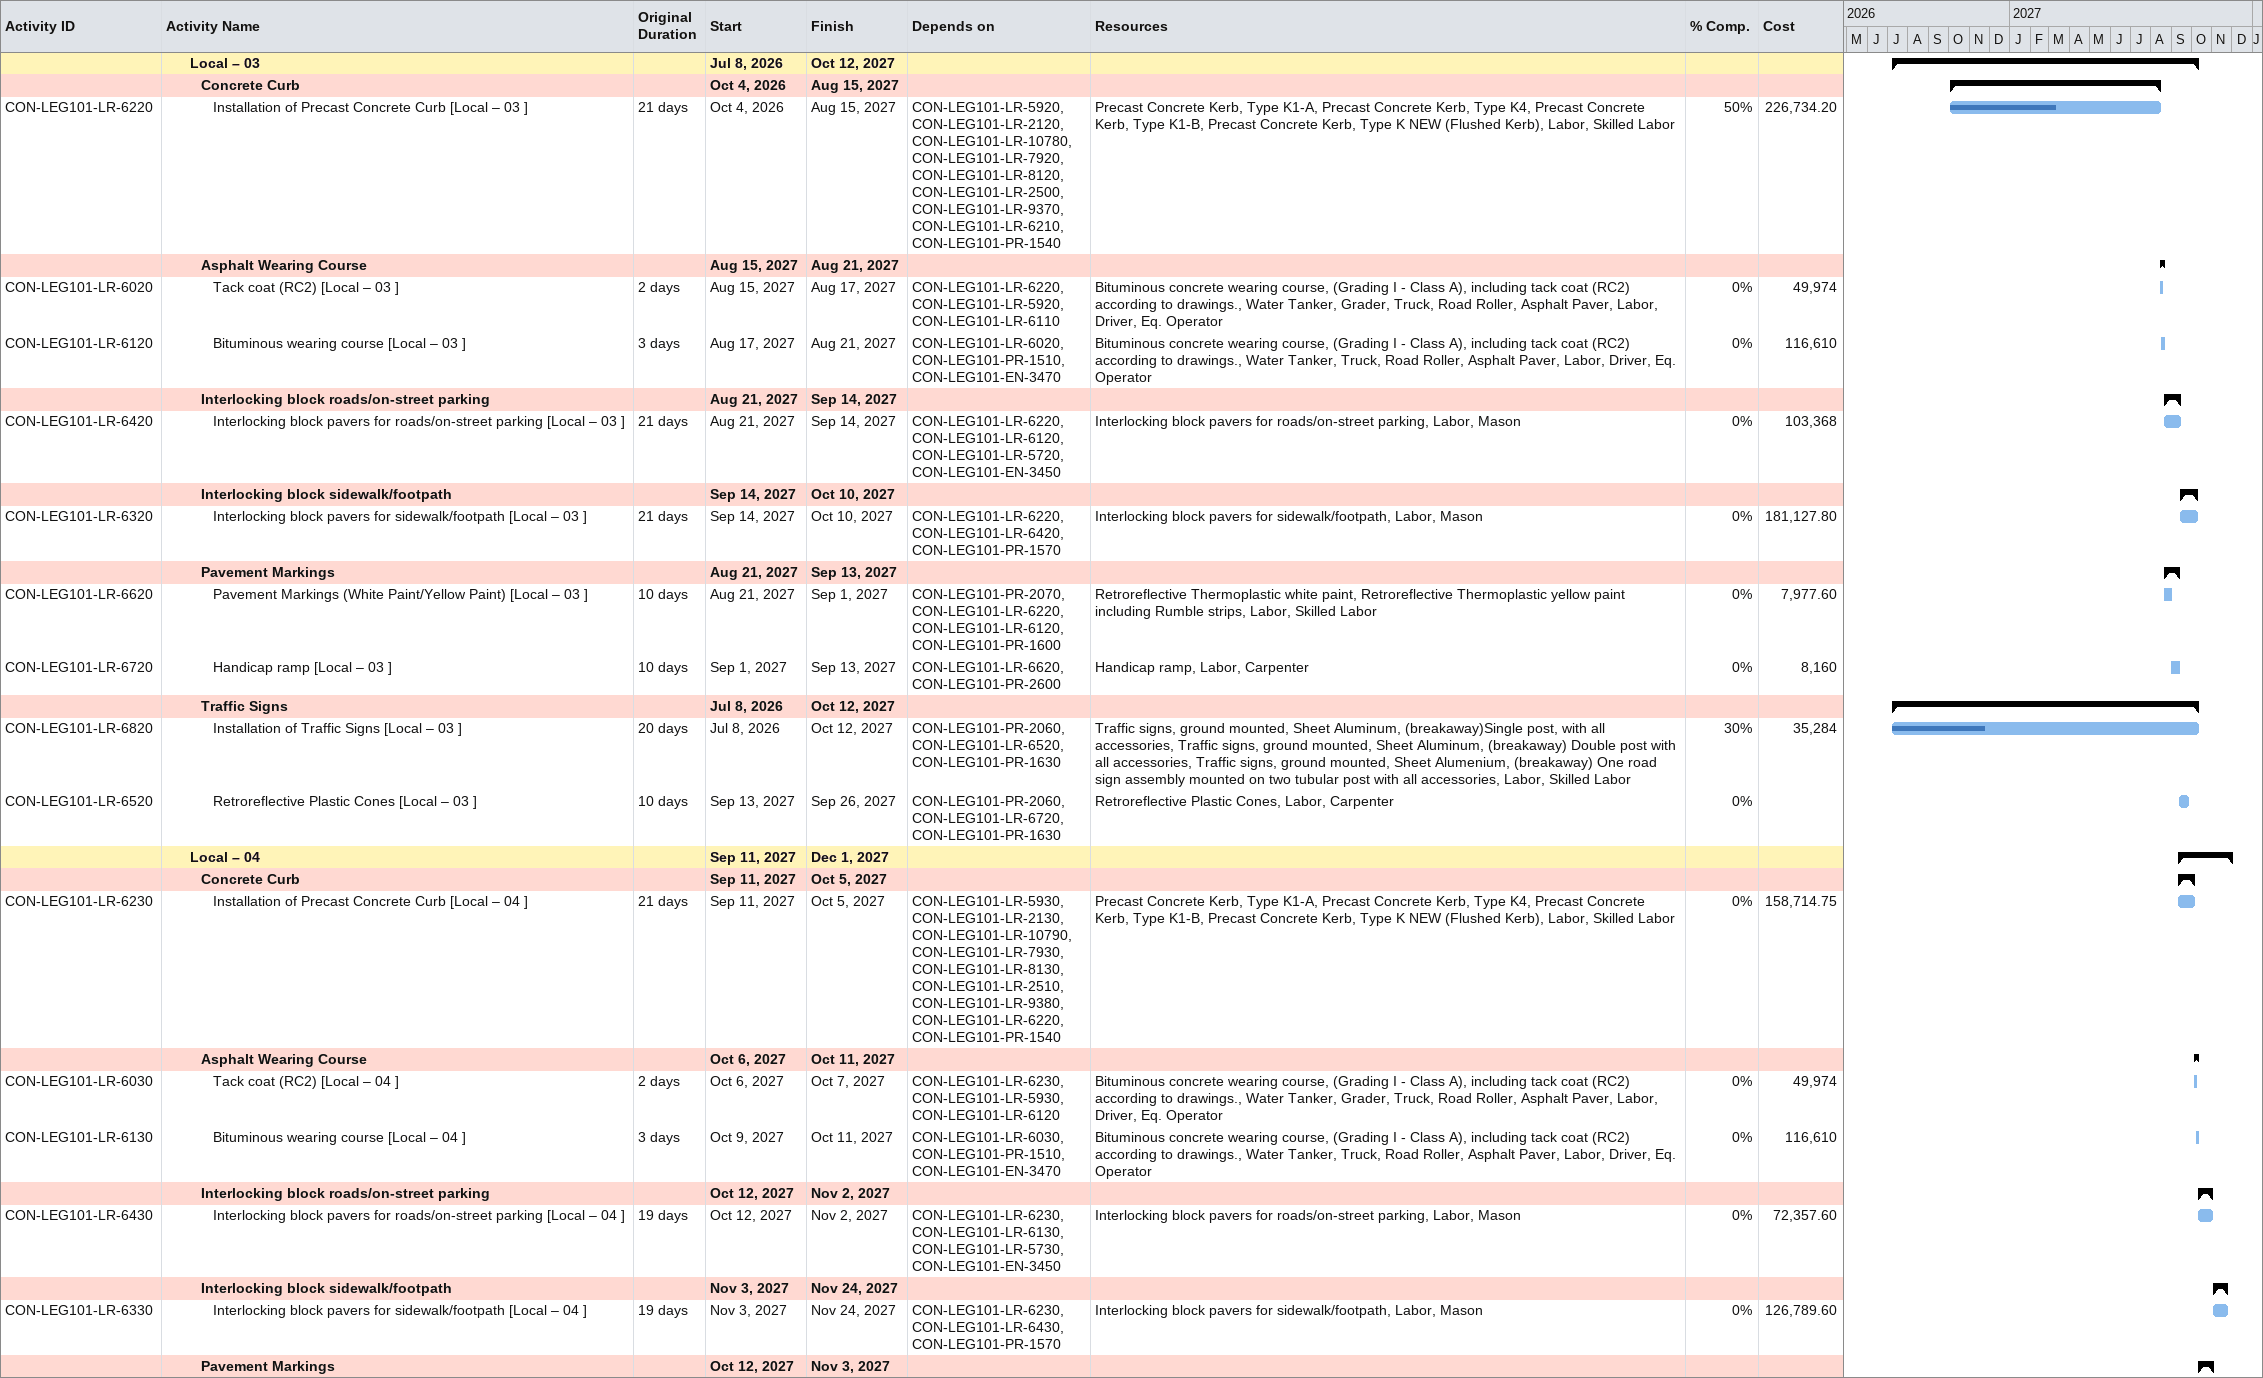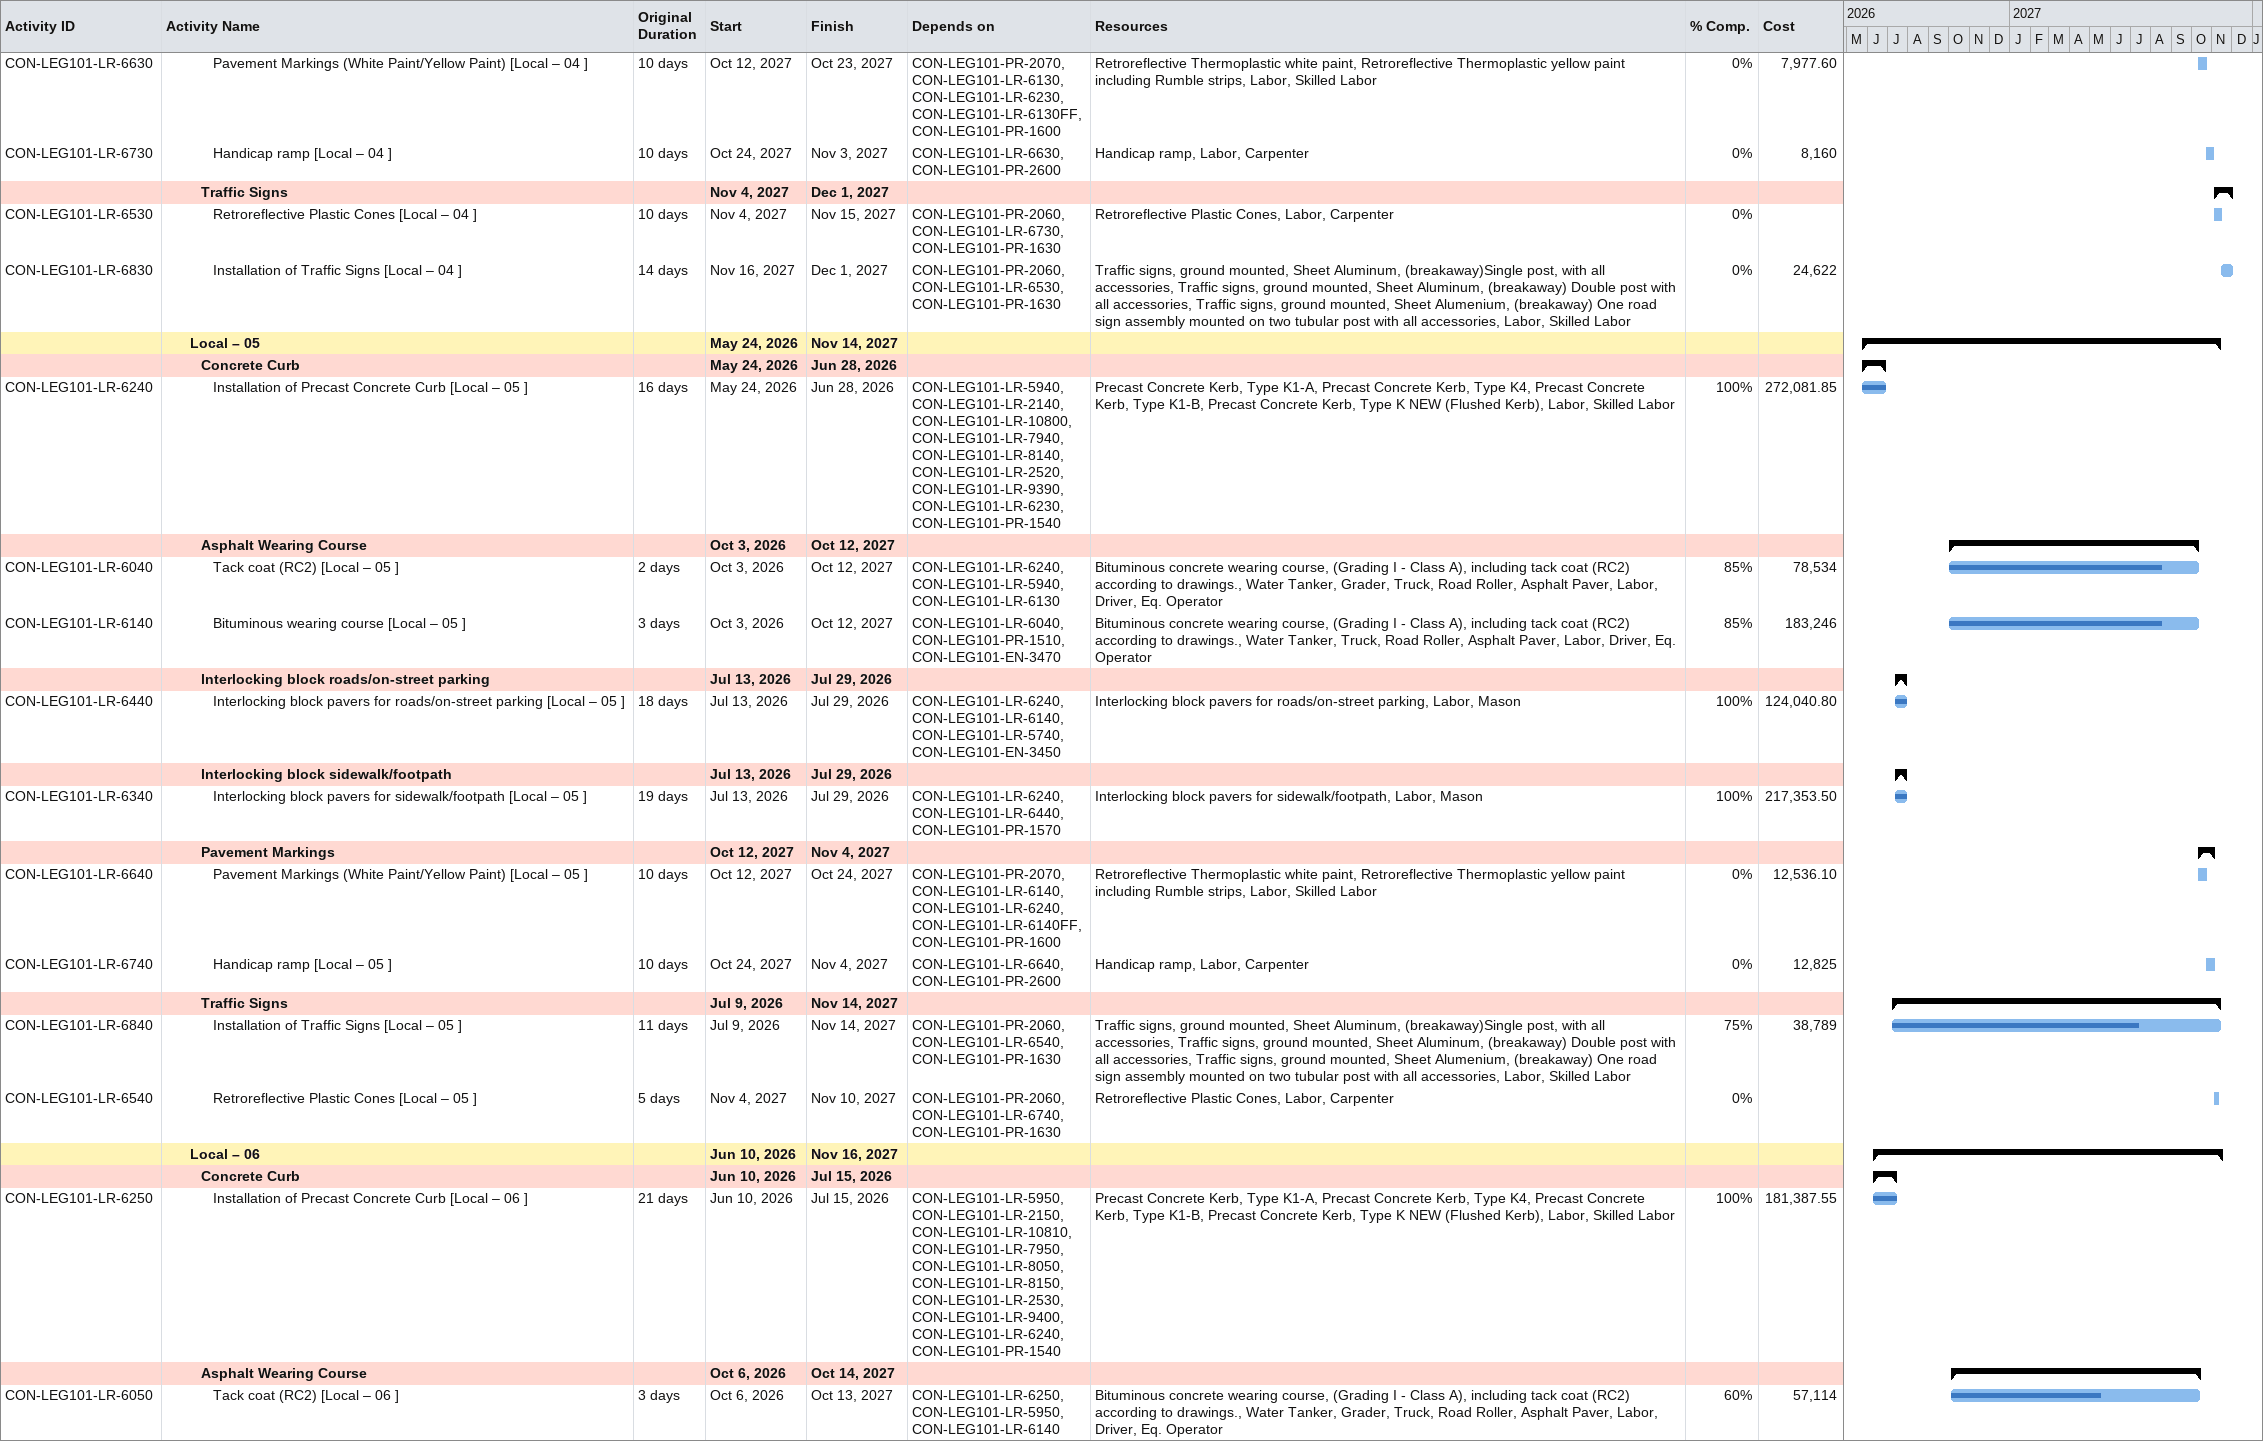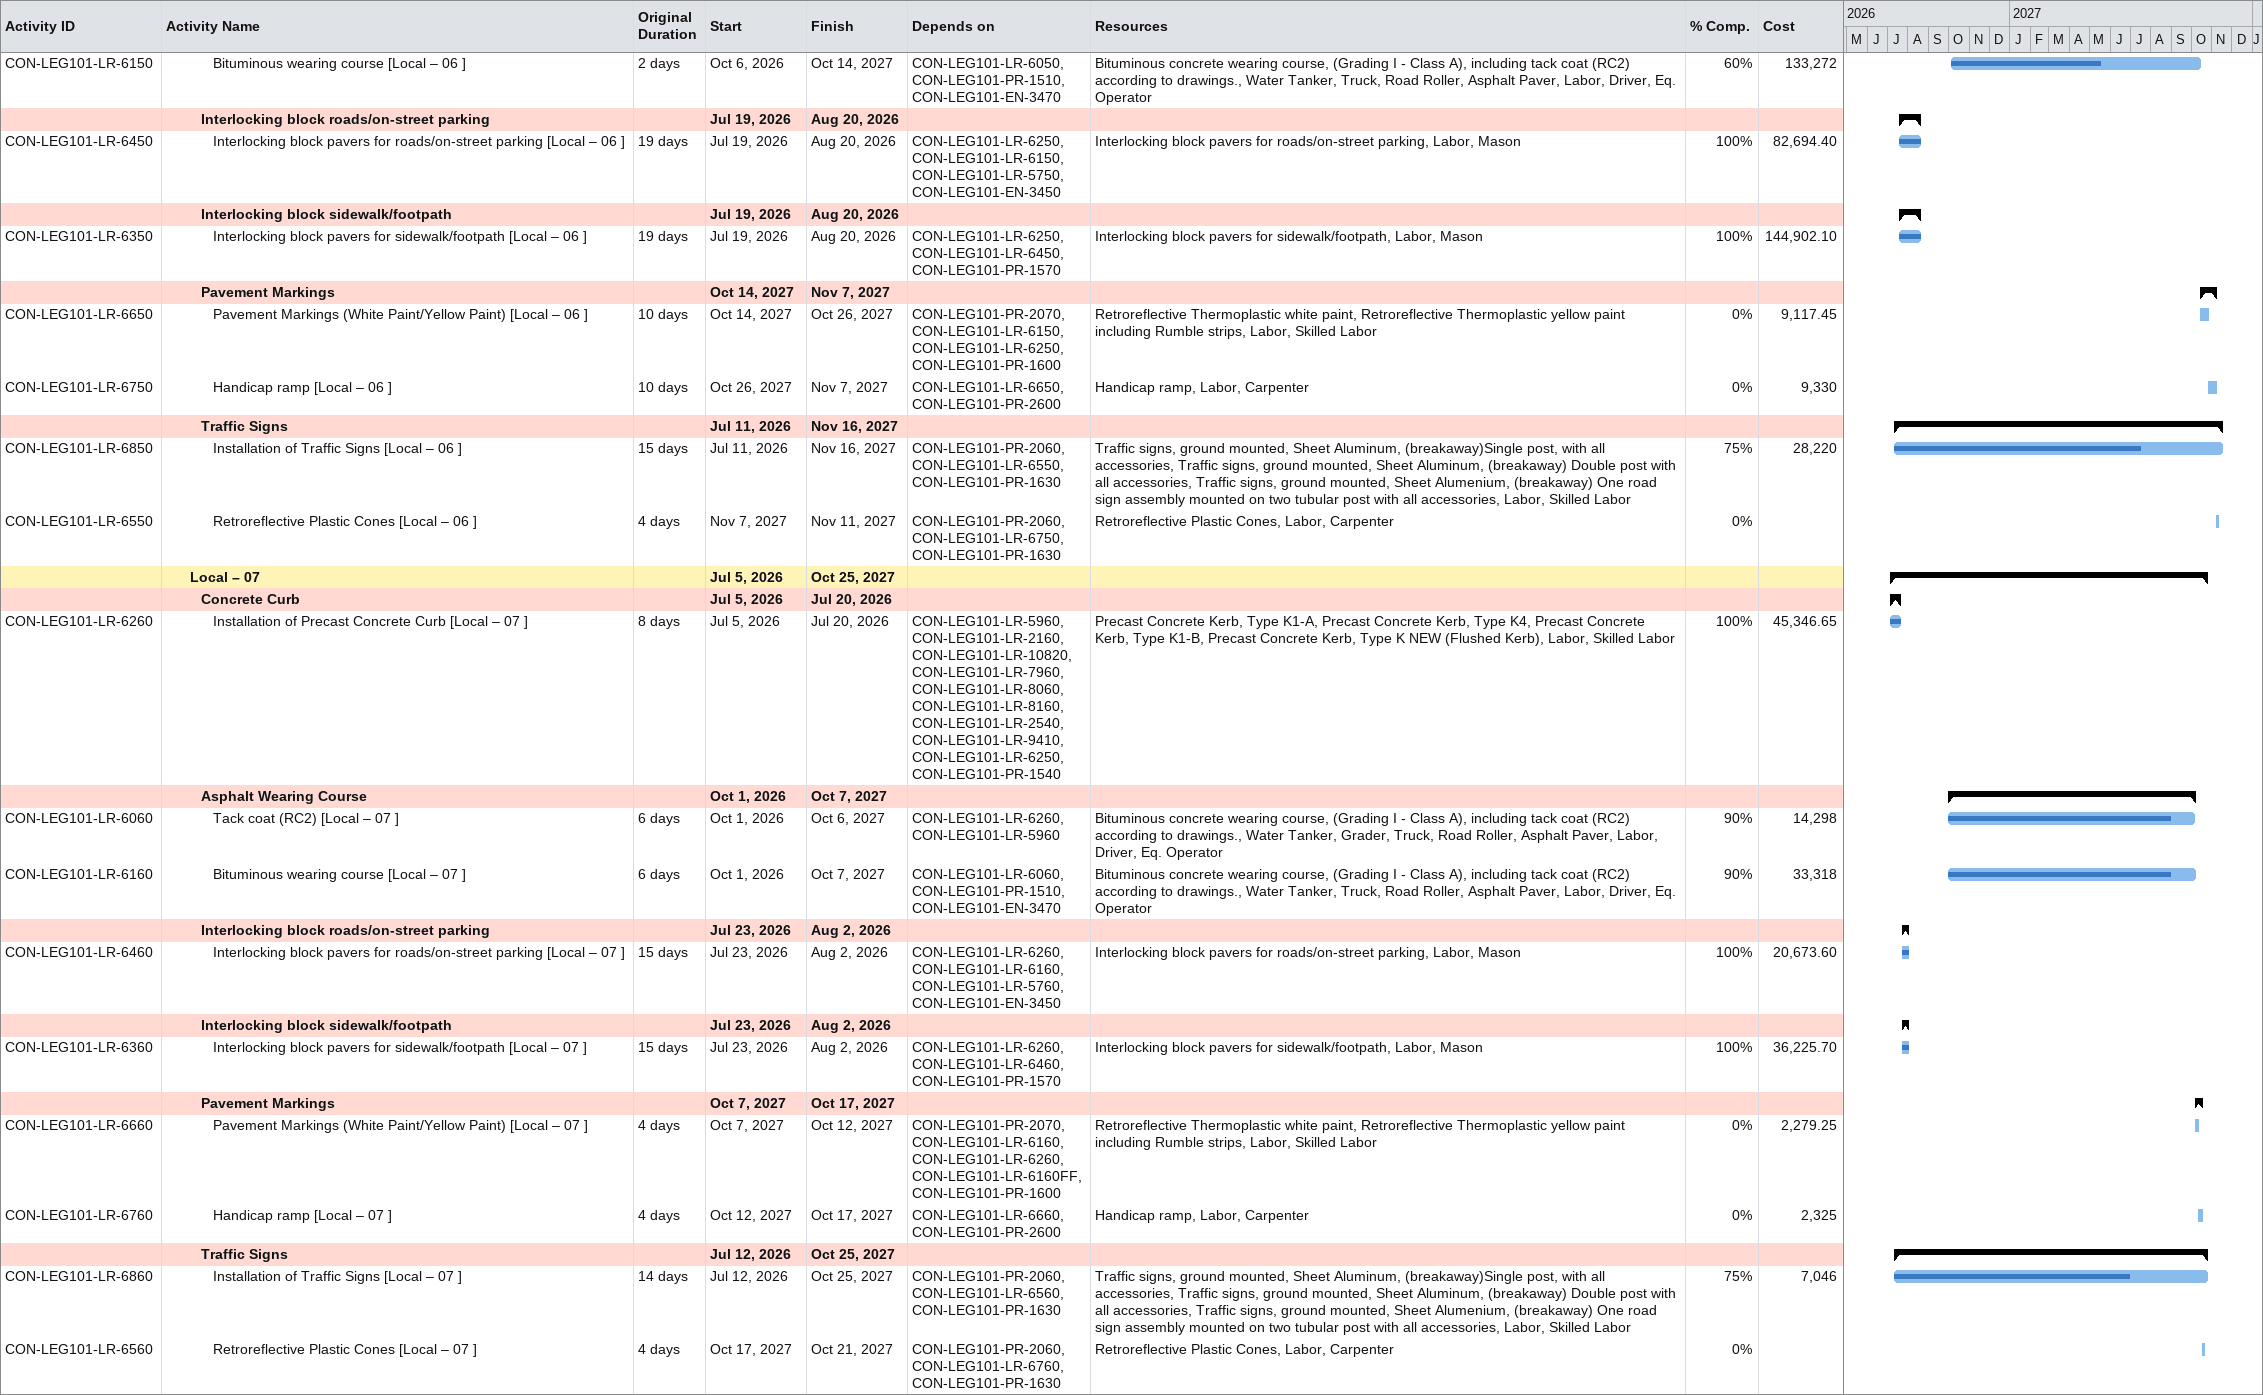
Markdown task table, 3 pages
| ID | Level | Task | Original duration | Start | Finish | Predecessors | Resources | % complete | Cost |
|---|---|---|---|---|---|---|---|---|---|
|  | 3 | **Local – 03** |  | 2026-07-08 | 2027-10-12 |  |  |  |  |
|  | 4 | **Concrete Curb** |  | 2026-10-04 | 2027-08-15 |  |  |  |  |
| CON-LEG101-LR-6220 | 5 | Installation of Precast Concrete Curb [Local – 03 ] | 21d | 2026-10-04 | 2027-08-15 | CON-LEG101-LR-5920, CON-LEG101-LR-2120, CON-LEG101-LR-10780, CON-LEG101-LR-7920, CON-LEG101-LR-8120, CON-LEG101-LR-2500, CON-LEG101-LR-9370, CON-LEG101-LR-6210, CON-LEG101-PR-1540 | Precast Concrete Kerb, Type K1-A, Precast Concrete Kerb, Type K4, Precast Concrete Kerb, Type K1-B, Precast Concrete Kerb, Type K NEW (Flushed Kerb), Labor, Skilled Labor | 50 | 226734.20 |
|  | 4 | **Asphalt Wearing Course** |  | 2027-08-15 | 2027-08-21 |  |  |  |  |
| CON-LEG101-LR-6020 | 5 | Tack coat (RC2) [Local – 03 ] | 2d | 2027-08-15 | 2027-08-17 | CON-LEG101-LR-6220, CON-LEG101-LR-5920, CON-LEG101-LR-6110 | Bituminous concrete wearing course, (Grading I - Class A), including tack coat (RC2) according to drawings., Water Tanker, Grader, Truck, Road Roller, Asphalt Paver, Labor, Driver, Eq. Operator | 0 | 49974 |
| CON-LEG101-LR-6120 | 5 | Bituminous wearing course [Local – 03 ] | 3d | 2027-08-17 | 2027-08-21 | CON-LEG101-LR-6020, CON-LEG101-PR-1510, CON-LEG101-EN-3470 | Bituminous concrete wearing course, (Grading I - Class A), including tack coat (RC2) according to drawings., Water Tanker, Truck, Road Roller, Asphalt Paver, Labor, Driver, Eq. Operator | 0 | 116610 |
|  | 4 | **Interlocking block roads/on-street parking** |  | 2027-08-21 | 2027-09-14 |  |  |  |  |
| CON-LEG101-LR-6420 | 5 | Interlocking block pavers for roads/on-street parking [Local – 03 ] | 21d | 2027-08-21 | 2027-09-14 | CON-LEG101-LR-6220, CON-LEG101-LR-6120, CON-LEG101-LR-5720, CON-LEG101-EN-3450 | Interlocking block pavers for roads/on-street parking, Labor, Mason | 0 | 103368 |
|  | 4 | **Interlocking block sidewalk/footpath** |  | 2027-09-14 | 2027-10-10 |  |  |  |  |
| CON-LEG101-LR-6320 | 5 | Interlocking block pavers for sidewalk/footpath [Local – 03 ] | 21d | 2027-09-14 | 2027-10-10 | CON-LEG101-LR-6220, CON-LEG101-LR-6420, CON-LEG101-PR-1570 | Interlocking block pavers for sidewalk/footpath, Labor, Mason | 0 | 181127.80 |
|  | 4 | **Pavement Markings** |  | 2027-08-21 | 2027-09-13 |  |  |  |  |
| CON-LEG101-LR-6620 | 5 | Pavement Markings (White Paint/Yellow Paint) [Local – 03 ] | 10d | 2027-08-21 | 2027-09-01 | CON-LEG101-PR-2070, CON-LEG101-LR-6220, CON-LEG101-LR-6120, CON-LEG101-PR-1600 | Retroreflective Thermoplastic white paint, Retroreflective Thermoplastic yellow paint including Rumble strips, Labor, Skilled Labor | 0 | 7977.60 |
| CON-LEG101-LR-6720 | 5 | Handicap ramp [Local – 03 ] | 10d | 2027-09-01 | 2027-09-13 | CON-LEG101-LR-6620, CON-LEG101-PR-2600 | Handicap ramp, Labor, Carpenter | 0 | 8160 |
|  | 4 | **Traffic Signs** |  | 2026-07-08 | 2027-10-12 |  |  |  |  |
| CON-LEG101-LR-6820 | 5 | Installation of Traffic Signs [Local – 03 ] | 20d | 2026-07-08 | 2027-10-12 | CON-LEG101-PR-2060, CON-LEG101-LR-6520, CON-LEG101-PR-1630 | Traffic signs, ground mounted, Sheet Aluminum, (breakaway)Single post, with all accessories, Traffic signs, ground mounted, Sheet Aluminum, (breakaway) Double post with all accessories, Traffic signs, ground mounted, Sheet Alumenium, (breakaway) One road sign assembly mounted on two tubular post with all accessories, Labor, Skilled Labor | 30 | 35284 |
| CON-LEG101-LR-6520 | 5 | Retroreflective Plastic Cones [Local – 03 ] | 10d | 2027-09-13 | 2027-09-26 | CON-LEG101-PR-2060, CON-LEG101-LR-6720, CON-LEG101-PR-1630 | Retroreflective Plastic Cones, Labor, Carpenter | 0 |  |
|  | 3 | **Local – 04** |  | 2027-09-11 | 2027-12-01 |  |  |  |  |
|  | 4 | **Concrete Curb** |  | 2027-09-11 | 2027-10-05 |  |  |  |  |
| CON-LEG101-LR-6230 | 5 | Installation of Precast Concrete Curb [Local – 04 ] | 21d | 2027-09-11 | 2027-10-05 | CON-LEG101-LR-5930, CON-LEG101-LR-2130, CON-LEG101-LR-10790, CON-LEG101-LR-7930, CON-LEG101-LR-8130, CON-LEG101-LR-2510, CON-LEG101-LR-9380, CON-LEG101-LR-6220, CON-LEG101-PR-1540 | Precast Concrete Kerb, Type K1-A, Precast Concrete Kerb, Type K4, Precast Concrete Kerb, Type K1-B, Precast Concrete Kerb, Type K NEW (Flushed Kerb), Labor, Skilled Labor | 0 | 158714.75 |
|  | 4 | **Asphalt Wearing Course** |  | 2027-10-06 | 2027-10-11 |  |  |  |  |
| CON-LEG101-LR-6030 | 5 | Tack coat (RC2) [Local – 04 ] | 2d | 2027-10-06 | 2027-10-07 | CON-LEG101-LR-6230, CON-LEG101-LR-5930, CON-LEG101-LR-6120 | Bituminous concrete wearing course, (Grading I - Class A), including tack coat (RC2) according to drawings., Water Tanker, Grader, Truck, Road Roller, Asphalt Paver, Labor, Driver, Eq. Operator | 0 | 49974 |
| CON-LEG101-LR-6130 | 5 | Bituminous wearing course [Local – 04 ] | 3d | 2027-10-09 | 2027-10-11 | CON-LEG101-LR-6030, CON-LEG101-PR-1510, CON-LEG101-EN-3470 | Bituminous concrete wearing course, (Grading I - Class A), including tack coat (RC2) according to drawings., Water Tanker, Truck, Road Roller, Asphalt Paver, Labor, Driver, Eq. Operator | 0 | 116610 |
|  | 4 | **Interlocking block roads/on-street parking** |  | 2027-10-12 | 2027-11-02 |  |  |  |  |
| CON-LEG101-LR-6430 | 5 | Interlocking block pavers for roads/on-street parking [Local – 04 ] | 19d | 2027-10-12 | 2027-11-02 | CON-LEG101-LR-6230, CON-LEG101-LR-6130, CON-LEG101-LR-5730, CON-LEG101-EN-3450 | Interlocking block pavers for roads/on-street parking, Labor, Mason | 0 | 72357.60 |
|  | 4 | **Interlocking block sidewalk/footpath** |  | 2027-11-03 | 2027-11-24 |  |  |  |  |
| CON-LEG101-LR-6330 | 5 | Interlocking block pavers for sidewalk/footpath [Local – 04 ] | 19d | 2027-11-03 | 2027-11-24 | CON-LEG101-LR-6230, CON-LEG101-LR-6430, CON-LEG101-PR-1570 | Interlocking block pavers for sidewalk/footpath, Labor, Mason | 0 | 126789.60 |
|  | 4 | **Pavement Markings** |  | 2027-10-12 | 2027-11-03 |  |  |  |  |
| CON-LEG101-LR-6630 | 5 | Pavement Markings (White Paint/Yellow Paint) [Local – 04 ] | 10d | 2027-10-12 | 2027-10-23 | CON-LEG101-PR-2070, CON-LEG101-LR-6130, CON-LEG101-LR-6230, CON-LEG101-LR-6130FF, CON-LEG101-PR-1600 | Retroreflective Thermoplastic white paint, Retroreflective Thermoplastic yellow paint including Rumble strips, Labor, Skilled Labor | 0 | 7977.60 |
| CON-LEG101-LR-6730 | 5 | Handicap ramp [Local – 04 ] | 10d | 2027-10-24 | 2027-11-03 | CON-LEG101-LR-6630, CON-LEG101-PR-2600 | Handicap ramp, Labor, Carpenter | 0 | 8160 |
|  | 4 | **Traffic Signs** |  | 2027-11-04 | 2027-12-01 |  |  |  |  |
| CON-LEG101-LR-6530 | 5 | Retroreflective Plastic Cones [Local – 04 ] | 10d | 2027-11-04 | 2027-11-15 | CON-LEG101-PR-2060, CON-LEG101-LR-6730, CON-LEG101-PR-1630 | Retroreflective Plastic Cones, Labor, Carpenter | 0 |  |
| CON-LEG101-LR-6830 | 5 | Installation of Traffic Signs [Local – 04 ] | 14d | 2027-11-16 | 2027-12-01 | CON-LEG101-PR-2060, CON-LEG101-LR-6530, CON-LEG101-PR-1630 | Traffic signs, ground mounted, Sheet Aluminum, (breakaway)Single post, with all accessories, Traffic signs, ground mounted, Sheet Aluminum, (breakaway) Double post with all accessories, Traffic signs, ground mounted, Sheet Alumenium, (breakaway) One road sign assembly mounted on two tubular post with all accessories, Labor, Skilled Labor | 0 | 24622 |
|  | 3 | **Local – 05** |  | 2026-05-24 | 2027-11-14 |  |  |  |  |
|  | 4 | **Concrete Curb** |  | 2026-05-24 | 2026-06-28 |  |  |  |  |
| CON-LEG101-LR-6240 | 5 | Installation of Precast Concrete Curb [Local – 05 ] | 16d | 2026-05-24 | 2026-06-28 | CON-LEG101-LR-5940, CON-LEG101-LR-2140, CON-LEG101-LR-10800, CON-LEG101-LR-7940, CON-LEG101-LR-8140, CON-LEG101-LR-2520, CON-LEG101-LR-9390, CON-LEG101-LR-6230, CON-LEG101-PR-1540 | Precast Concrete Kerb, Type K1-A, Precast Concrete Kerb, Type K4, Precast Concrete Kerb, Type K1-B, Precast Concrete Kerb, Type K NEW (Flushed Kerb), Labor, Skilled Labor | 100 | 272081.85 |
|  | 4 | **Asphalt Wearing Course** |  | 2026-10-03 | 2027-10-12 |  |  |  |  |
| CON-LEG101-LR-6040 | 5 | Tack coat (RC2) [Local – 05 ] | 2d | 2026-10-03 | 2027-10-12 | CON-LEG101-LR-6240, CON-LEG101-LR-5940, CON-LEG101-LR-6130 | Bituminous concrete wearing course, (Grading I - Class A), including tack coat (RC2) according to drawings., Water Tanker, Grader, Truck, Road Roller, Asphalt Paver, Labor, Driver, Eq. Operator | 85 | 78534 |
| CON-LEG101-LR-6140 | 5 | Bituminous wearing course [Local – 05 ] | 3d | 2026-10-03 | 2027-10-12 | CON-LEG101-LR-6040, CON-LEG101-PR-1510, CON-LEG101-EN-3470 | Bituminous concrete wearing course, (Grading I - Class A), including tack coat (RC2) according to drawings., Water Tanker, Truck, Road Roller, Asphalt Paver, Labor, Driver, Eq. Operator | 85 | 183246 |
|  | 4 | **Interlocking block roads/on-street parking** |  | 2026-07-13 | 2026-07-29 |  |  |  |  |
| CON-LEG101-LR-6440 | 5 | Interlocking block pavers for roads/on-street parking [Local – 05 ] | 18d | 2026-07-13 | 2026-07-29 | CON-LEG101-LR-6240, CON-LEG101-LR-6140, CON-LEG101-LR-5740, CON-LEG101-EN-3450 | Interlocking block pavers for roads/on-street parking, Labor, Mason | 100 | 124040.80 |
|  | 4 | **Interlocking block sidewalk/footpath** |  | 2026-07-13 | 2026-07-29 |  |  |  |  |
| CON-LEG101-LR-6340 | 5 | Interlocking block pavers for sidewalk/footpath [Local – 05 ] | 19d | 2026-07-13 | 2026-07-29 | CON-LEG101-LR-6240, CON-LEG101-LR-6440, CON-LEG101-PR-1570 | Interlocking block pavers for sidewalk/footpath, Labor, Mason | 100 | 217353.50 |
|  | 4 | **Pavement Markings** |  | 2027-10-12 | 2027-11-04 |  |  |  |  |
| CON-LEG101-LR-6640 | 5 | Pavement Markings (White Paint/Yellow Paint) [Local – 05 ] | 10d | 2027-10-12 | 2027-10-24 | CON-LEG101-PR-2070, CON-LEG101-LR-6140, CON-LEG101-LR-6240, CON-LEG101-LR-6140FF, CON-LEG101-PR-1600 | Retroreflective Thermoplastic white paint, Retroreflective Thermoplastic yellow paint including Rumble strips, Labor, Skilled Labor | 0 | 12536.10 |
| CON-LEG101-LR-6740 | 5 | Handicap ramp [Local – 05 ] | 10d | 2027-10-24 | 2027-11-04 | CON-LEG101-LR-6640, CON-LEG101-PR-2600 | Handicap ramp, Labor, Carpenter | 0 | 12825 |
|  | 4 | **Traffic Signs** |  | 2026-07-09 | 2027-11-14 |  |  |  |  |
| CON-LEG101-LR-6840 | 5 | Installation of Traffic Signs [Local – 05 ] | 11d | 2026-07-09 | 2027-11-14 | CON-LEG101-PR-2060, CON-LEG101-LR-6540, CON-LEG101-PR-1630 | Traffic signs, ground mounted, Sheet Aluminum, (breakaway)Single post, with all accessories, Traffic signs, ground mounted, Sheet Aluminum, (breakaway) Double post with all accessories, Traffic signs, ground mounted, Sheet Alumenium, (breakaway) One road sign assembly mounted on two tubular post with all accessories, Labor, Skilled Labor | 75 | 38789 |
| CON-LEG101-LR-6540 | 5 | Retroreflective Plastic Cones [Local – 05 ] | 5d | 2027-11-04 | 2027-11-10 | CON-LEG101-PR-2060, CON-LEG101-LR-6740, CON-LEG101-PR-1630 | Retroreflective Plastic Cones, Labor, Carpenter | 0 |  |
|  | 3 | **Local – 06** |  | 2026-06-10 | 2027-11-16 |  |  |  |  |
|  | 4 | **Concrete Curb** |  | 2026-06-10 | 2026-07-15 |  |  |  |  |
| CON-LEG101-LR-6250 | 5 | Installation of Precast Concrete Curb [Local – 06 ] | 21d | 2026-06-10 | 2026-07-15 | CON-LEG101-LR-5950, CON-LEG101-LR-2150, CON-LEG101-LR-10810, CON-LEG101-LR-7950, CON-LEG101-LR-8050, CON-LEG101-LR-8150, CON-LEG101-LR-2530, CON-LEG101-LR-9400, CON-LEG101-LR-6240, CON-LEG101-PR-1540 | Precast Concrete Kerb, Type K1-A, Precast Concrete Kerb, Type K4, Precast Concrete Kerb, Type K1-B, Precast Concrete Kerb, Type K NEW (Flushed Kerb), Labor, Skilled Labor | 100 | 181387.55 |
|  | 4 | **Asphalt Wearing Course** |  | 2026-10-06 | 2027-10-14 |  |  |  |  |
| CON-LEG101-LR-6050 | 5 | Tack coat (RC2) [Local – 06 ] | 3d | 2026-10-06 | 2027-10-13 | CON-LEG101-LR-6250, CON-LEG101-LR-5950, CON-LEG101-LR-6140 | Bituminous concrete wearing course, (Grading I - Class A), including tack coat (RC2) according to drawings., Water Tanker, Grader, Truck, Road Roller, Asphalt Paver, Labor, Driver, Eq. Operator | 60 | 57114 |
| CON-LEG101-LR-6150 | 5 | Bituminous wearing course [Local – 06 ] | 2d | 2026-10-06 | 2027-10-14 | CON-LEG101-LR-6050, CON-LEG101-PR-1510, CON-LEG101-EN-3470 | Bituminous concrete wearing course, (Grading I - Class A), including tack coat (RC2) according to drawings., Water Tanker, Truck, Road Roller, Asphalt Paver, Labor, Driver, Eq. Operator | 60 | 133272 |
|  | 4 | **Interlocking block roads/on-street parking** |  | 2026-07-19 | 2026-08-20 |  |  |  |  |
| CON-LEG101-LR-6450 | 5 | Interlocking block pavers for roads/on-street parking [Local – 06 ] | 19d | 2026-07-19 | 2026-08-20 | CON-LEG101-LR-6250, CON-LEG101-LR-6150, CON-LEG101-LR-5750, CON-LEG101-EN-3450 | Interlocking block pavers for roads/on-street parking, Labor, Mason | 100 | 82694.40 |
|  | 4 | **Interlocking block sidewalk/footpath** |  | 2026-07-19 | 2026-08-20 |  |  |  |  |
| CON-LEG101-LR-6350 | 5 | Interlocking block pavers for sidewalk/footpath [Local – 06 ] | 19d | 2026-07-19 | 2026-08-20 | CON-LEG101-LR-6250, CON-LEG101-LR-6450, CON-LEG101-PR-1570 | Interlocking block pavers for sidewalk/footpath, Labor, Mason | 100 | 144902.10 |
|  | 4 | **Pavement Markings** |  | 2027-10-14 | 2027-11-07 |  |  |  |  |
| CON-LEG101-LR-6650 | 5 | Pavement Markings (White Paint/Yellow Paint) [Local – 06 ] | 10d | 2027-10-14 | 2027-10-26 | CON-LEG101-PR-2070, CON-LEG101-LR-6150, CON-LEG101-LR-6250, CON-LEG101-PR-1600 | Retroreflective Thermoplastic white paint, Retroreflective Thermoplastic yellow paint including Rumble strips, Labor, Skilled Labor | 0 | 9117.45 |
| CON-LEG101-LR-6750 | 5 | Handicap ramp [Local – 06 ] | 10d | 2027-10-26 | 2027-11-07 | CON-LEG101-LR-6650, CON-LEG101-PR-2600 | Handicap ramp, Labor, Carpenter | 0 | 9330 |
|  | 4 | **Traffic Signs** |  | 2026-07-11 | 2027-11-16 |  |  |  |  |
| CON-LEG101-LR-6850 | 5 | Installation of Traffic Signs [Local – 06 ] | 15d | 2026-07-11 | 2027-11-16 | CON-LEG101-PR-2060, CON-LEG101-LR-6550, CON-LEG101-PR-1630 | Traffic signs, ground mounted, Sheet Aluminum, (breakaway)Single post, with all accessories, Traffic signs, ground mounted, Sheet Aluminum, (breakaway) Double post with all accessories, Traffic signs, ground mounted, Sheet Alumenium, (breakaway) One road sign assembly mounted on two tubular post with all accessories, Labor, Skilled Labor | 75 | 28220 |
| CON-LEG101-LR-6550 | 5 | Retroreflective Plastic Cones [Local – 06 ] | 4d | 2027-11-07 | 2027-11-11 | CON-LEG101-PR-2060, CON-LEG101-LR-6750, CON-LEG101-PR-1630 | Retroreflective Plastic Cones, Labor, Carpenter | 0 |  |
|  | 3 | **Local – 07** |  | 2026-07-05 | 2027-10-25 |  |  |  |  |
|  | 4 | **Concrete Curb** |  | 2026-07-05 | 2026-07-20 |  |  |  |  |
| CON-LEG101-LR-6260 | 5 | Installation of Precast Concrete Curb [Local – 07 ] | 8d | 2026-07-05 | 2026-07-20 | CON-LEG101-LR-5960, CON-LEG101-LR-2160, CON-LEG101-LR-10820, CON-LEG101-LR-7960, CON-LEG101-LR-8060, CON-LEG101-LR-8160, CON-LEG101-LR-2540, CON-LEG101-LR-9410, CON-LEG101-LR-6250, CON-LEG101-PR-1540 | Precast Concrete Kerb, Type K1-A, Precast Concrete Kerb, Type K4, Precast Concrete Kerb, Type K1-B, Precast Concrete Kerb, Type K NEW (Flushed Kerb), Labor, Skilled Labor | 100 | 45346.65 |
|  | 4 | **Asphalt Wearing Course** |  | 2026-10-01 | 2027-10-07 |  |  |  |  |
| CON-LEG101-LR-6060 | 5 | Tack coat (RC2) [Local – 07 ] | 6d | 2026-10-01 | 2027-10-06 | CON-LEG101-LR-6260, CON-LEG101-LR-5960 | Bituminous concrete wearing course, (Grading I - Class A), including tack coat (RC2) according to drawings., Water Tanker, Grader, Truck, Road Roller, Asphalt Paver, Labor, Driver, Eq. Operator | 90 | 14298 |
| CON-LEG101-LR-6160 | 5 | Bituminous wearing course [Local – 07 ] | 6d | 2026-10-01 | 2027-10-07 | CON-LEG101-LR-6060, CON-LEG101-PR-1510, CON-LEG101-EN-3470 | Bituminous concrete wearing course, (Grading I - Class A), including tack coat (RC2) according to drawings., Water Tanker, Truck, Road Roller, Asphalt Paver, Labor, Driver, Eq. Operator | 90 | 33318 |
|  | 4 | **Interlocking block roads/on-street parking** |  | 2026-07-23 | 2026-08-02 |  |  |  |  |
| CON-LEG101-LR-6460 | 5 | Interlocking block pavers for roads/on-street parking [Local – 07 ] | 15d | 2026-07-23 | 2026-08-02 | CON-LEG101-LR-6260, CON-LEG101-LR-6160, CON-LEG101-LR-5760, CON-LEG101-EN-3450 | Interlocking block pavers for roads/on-street parking, Labor, Mason | 100 | 20673.60 |
|  | 4 | **Interlocking block sidewalk/footpath** |  | 2026-07-23 | 2026-08-02 |  |  |  |  |
| CON-LEG101-LR-6360 | 5 | Interlocking block pavers for sidewalk/footpath [Local – 07 ] | 15d | 2026-07-23 | 2026-08-02 | CON-LEG101-LR-6260, CON-LEG101-LR-6460, CON-LEG101-PR-1570 | Interlocking block pavers for sidewalk/footpath, Labor, Mason | 100 | 36225.70 |
|  | 4 | **Pavement Markings** |  | 2027-10-07 | 2027-10-17 |  |  |  |  |
| CON-LEG101-LR-6660 | 5 | Pavement Markings (White Paint/Yellow Paint) [Local – 07 ] | 4d | 2027-10-07 | 2027-10-12 | CON-LEG101-PR-2070, CON-LEG101-LR-6160, CON-LEG101-LR-6260, CON-LEG101-LR-6160FF, CON-LEG101-PR-1600 | Retroreflective Thermoplastic white paint, Retroreflective Thermoplastic yellow paint including Rumble strips, Labor, Skilled Labor | 0 | 2279.25 |
| CON-LEG101-LR-6760 | 5 | Handicap ramp [Local – 07 ] | 4d | 2027-10-12 | 2027-10-17 | CON-LEG101-LR-6660, CON-LEG101-PR-2600 | Handicap ramp, Labor, Carpenter | 0 | 2325 |
|  | 4 | **Traffic Signs** |  | 2026-07-12 | 2027-10-25 |  |  |  |  |
| CON-LEG101-LR-6860 | 5 | Installation of Traffic Signs [Local – 07 ] | 14d | 2026-07-12 | 2027-10-25 | CON-LEG101-PR-2060, CON-LEG101-LR-6560, CON-LEG101-PR-1630 | Traffic signs, ground mounted, Sheet Aluminum, (breakaway)Single post, with all accessories, Traffic signs, ground mounted, Sheet Aluminum, (breakaway) Double post with all accessories, Traffic signs, ground mounted, Sheet Alumenium, (breakaway) One road sign assembly mounted on two tubular post with all accessories, Labor, Skilled Labor | 75 | 7046 |
| CON-LEG101-LR-6560 | 5 | Retroreflective Plastic Cones [Local – 07 ] | 4d | 2027-10-17 | 2027-10-21 | CON-LEG101-PR-2060, CON-LEG101-LR-6760, CON-LEG101-PR-1630 | Retroreflective Plastic Cones, Labor, Carpenter | 0 |  |
